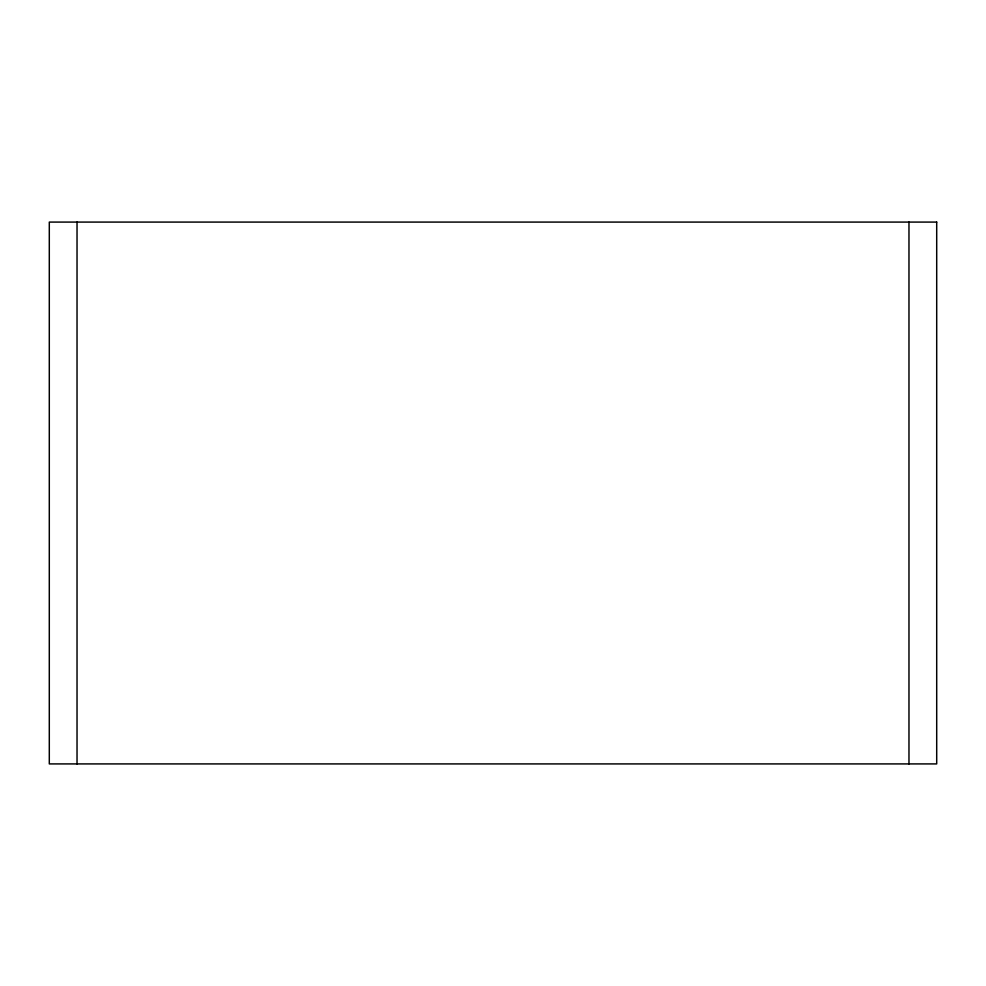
<?xml version="1.0" encoding="UTF-8"?>
<svg xmlns="http://www.w3.org/2000/svg" width="986" height="986" viewBox="0 0 986 986"><rect width="100%" height="100%" fill="white"/><g stroke="black" fill="none" stroke-linecap="round" stroke-linejoin="round"><path stroke-width="1.48" d="M908.969 222.084L908.969 763.916M77.031 222.084L77.031 763.916M936.7 222.084L49.3 222.084L49.3 763.916L936.7 763.916L936.7 222.084"/></g></svg>
